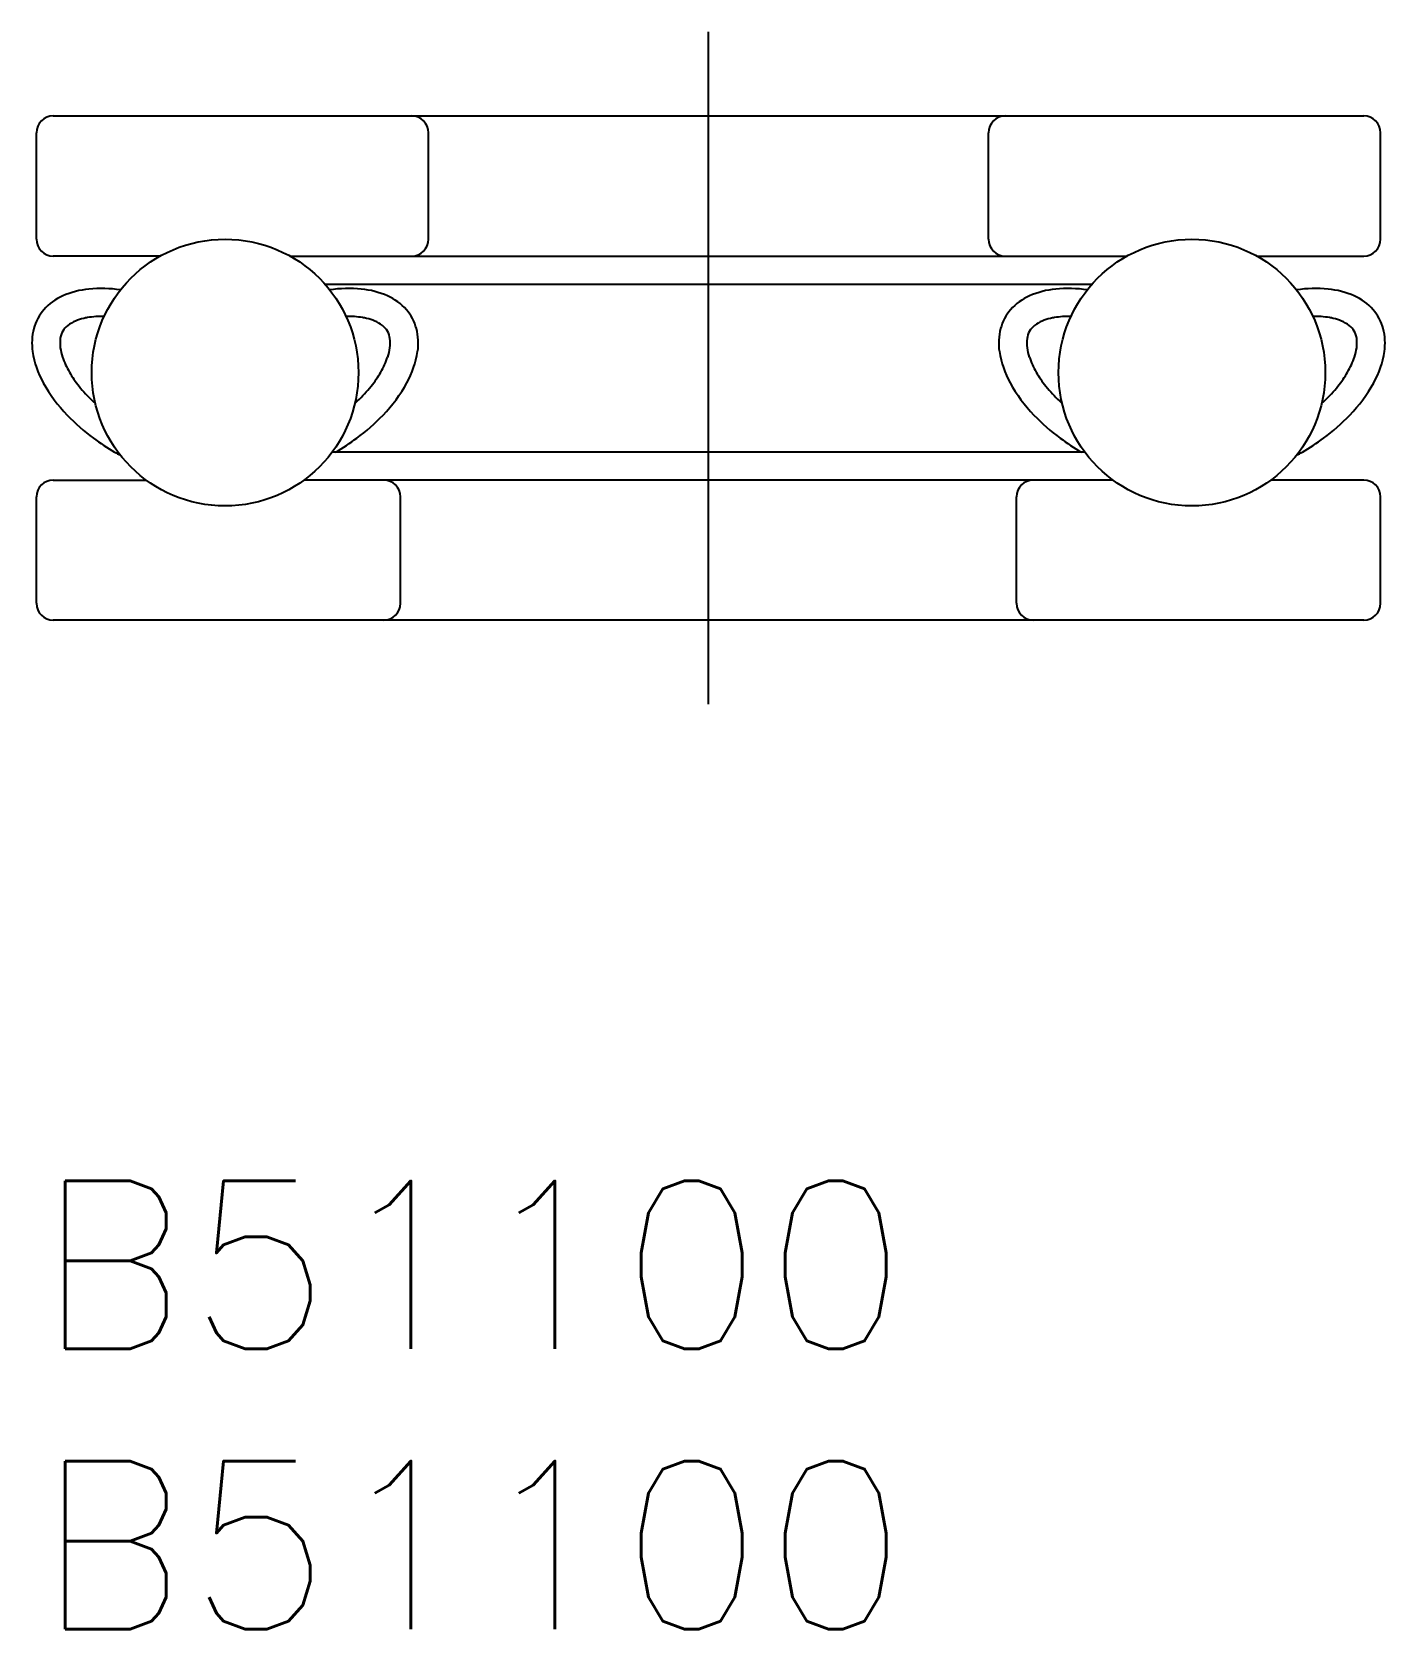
# Model space of a CAD drawing. Extents: x -0.1 to 24.1, y -8 to 20.5.
import ezdxf

# ---------------------------------------------------------------- set-up
doc = ezdxf.new("R2010")
doc.units = 0
doc.header["$LTSCALE"] = 0.5
doc.linetypes.add('CENTER', pattern=[50.8, 31.75, -6.35, 6.35, -6.35])
for name, color, linetype in [('MSM_CENTER', 1, 'CENTER'), ('MSM_CONTINUOUS', 7, 'CONTINUOUS'), ('MSM_PART_NUMBER', 7, 'CONTINUOUS')]:
    doc.layers.add(name, color=color, linetype=linetype)
doc.styles.get("Standard").update_dxf_attribs({"font": 'txt.shx', "height": 3, "bigfont": 'bigfont.shx'})

# ---------------------------------------------------------------- blocks, each defined once
blk = doc.blocks.new('*U3')
at = {"layer": 'MSM_PART_NUMBER'}
blk.add_text('B51100', height=3, dxfattribs=at).set_placement((0, -3))
blk = doc.blocks.new('*U4')
at = {"layer": 'MSM_PART_NUMBER'}
blk.add_text('B51100', height=3, dxfattribs=at).set_placement((0, -8))

msp = doc.modelspace()

# ---------------------------------------------------------------- linework, layer by layer
at = {"layer": 'MSM_CENTER'}
msp.add_line((12, 8.513), (12, 20.513), dxfattribs=at)
at = {"layer": 'MSM_CONTINUOUS'}
for p, q in [((0.3, 19.013), (23.7, 19.013)), ((0, 16.813), (0, 18.713)), ((7, 16.813), (7, 18.713)), ((17, 16.813), (17, 18.713)), ((24, 16.813), (24, 18.713)), ((2.212, 16.513), (0.3, 16.513)), ((4.525, 16.513), (19.475, 16.513)), ((21.788, 16.513), (23.7, 16.513)), ((5.149, 16.013), (18.851, 16.013)), ((18.719, 13.013), (5.281, 13.013)), ((0.3, 12.513), (1.959, 12.513)), ((19.221, 12.513), (4.779, 12.513)), ((23.7, 12.513), (22.041, 12.513)), ((0, 10.313), (0, 12.213)), ((6.5, 10.313), (6.5, 12.213)), ((17.5, 10.313), (17.5, 12.213)), ((24, 10.313), (24, 12.213)), ((23.7, 10.013), (0.3, 10.013))]:
    msp.add_line(p, q, dxfattribs=at)
for centre in [(3.369, 14.432), (20.631, 14.432)]:
    msp.add_circle(centre, 2.381, dxfattribs=at)
for centre, radius, start, end in [((0.3, 18.713), 0.3, 90, 180), ((6.7, 18.713), 0.3, 0, 90), ((17.3, 18.713), 0.3, 90, 180), ((23.7, 18.713), 0.3, 0, 90), ((0.3, 16.813), 0.3, 180, 270), ((6.7, 16.813), 0.3, 270, 0), ((17.3, 16.813), 0.3, 180, 270), ((23.7, 16.813), 0.3, 270, 0), ((0.881, 14.877), 1.01, 114.0026, 137.9315), ((1.062, 14.489), 1.438, 94.9776, 114.3041), ((1.167, 13.466), 2.466, 82.2051, 95.3523), ((5.571, 13.466), 2.466, 84.6477, 97.7949), ((5.676, 14.489), 1.438, 65.6959, 85.0224), ((5.857, 14.877), 1.01, 42.0685, 65.9974), ((18.143, 14.877), 1.01, 114.0026, 137.9315), ((18.324, 14.489), 1.438, 94.9776, 114.3041), ((18.429, 13.466), 2.466, 82.2051, 95.3523), ((22.833, 13.466), 2.466, 84.6477, 97.7949), ((22.938, 14.489), 1.438, 65.6959, 85.0224), ((23.119, 14.877), 1.01, 42.0685, 65.9974), ((0.772, 15), 0.847, 139.1511, 165.1638), ((0.98, 14.71), 0.703, 101.1603, 126.6898), ((1.054, 14.543), 0.882, 99.1826, 103.7564), ((1.168, 13.791), 1.643, 88.6036, 98.9426), ((5.569, 13.791), 1.643, 81.0574, 91.3964), ((5.684, 14.543), 0.882, 76.2436, 80.8174), ((5.758, 14.71), 0.703, 53.3102, 78.8397), ((5.966, 15), 0.847, 14.8362, 40.8489), ((18.034, 15), 0.847, 139.1511, 165.1638), ((18.242, 14.71), 0.703, 101.1603, 126.6898), ((18.316, 14.543), 0.882, 99.1826, 103.7564), ((18.431, 13.791), 1.643, 88.6036, 98.9426), ((22.832, 13.791), 1.643, 81.0574, 91.3964), ((22.946, 14.543), 0.882, 76.2436, 80.8174), ((23.02, 14.71), 0.703, 53.3102, 78.8397), ((23.228, 15), 0.847, 14.8362, 40.8489), ((0.942, 14.958), 1.022, 165.3615, 188.4806), ((0.769, 14.997), 0.346, 127.0952, 173.1528), ((5.969, 14.997), 0.346, 6.8472, 52.9048), ((5.796, 14.958), 1.022, 351.5194, 14.6385), ((18.204, 14.958), 1.022, 165.3615, 188.4806), ((18.031, 14.997), 0.346, 127.0952, 173.1528), ((23.231, 14.997), 0.346, 6.8472, 52.9048), ((23.058, 14.958), 1.022, 351.5194, 14.6385), ((1.148, 14.961), 0.727, 173.9148, 200.2923), ((5.59, 14.961), 0.727, 339.7077, 6.0852), ((18.41, 14.961), 0.727, 173.9148, 200.2923), ((22.852, 14.961), 0.727, 339.7077, 6.0852), ((1.587, 15.065), 1.676, 188.8493, 209.1259), ((1.723, 15.122), 1.323, 198.1554, 210.989), ((5.014, 15.122), 1.323, 329.011, 341.8446), ((5.15, 15.065), 1.676, 330.8741, 351.1507), ((18.85, 15.065), 1.676, 188.8493, 209.1259), ((18.986, 15.122), 1.323, 198.1554, 210.989), ((22.277, 15.122), 1.323, 329.011, 341.8446), ((22.413, 15.065), 1.676, 330.8741, 351.1507), ((2.534, 15.589), 2.259, 210.5593, 218.2832), ((4.204, 15.589), 2.259, 321.7168, 329.4407), ((19.796, 15.589), 2.259, 210.5593, 218.2832), ((21.466, 15.589), 2.259, 321.7168, 329.4407), ((2.517, 15.572), 2.735, 208.9047, 223.9723), ((2.777, 15.787), 2.572, 218.4079, 226.3766), ((3.961, 15.787), 2.572, 313.6234, 321.5921), ((4.22, 15.572), 2.735, 316.0277, 331.0953), ((19.78, 15.572), 2.735, 208.9047, 223.9723), ((20.039, 15.787), 2.572, 218.4079, 226.3766), ((21.223, 15.787), 2.572, 313.6234, 321.5921), ((21.483, 15.572), 2.735, 316.0277, 331.0953), ((3.445, 16.514), 3.56, 226.6585, 227.7806), ((3.292, 16.514), 3.56, 312.2194, 313.3415), ((20.708, 16.514), 3.56, 226.6585, 227.7806), ((20.555, 16.514), 3.56, 312.2194, 313.3415), ((3.139, 16.15), 3.584, 223.7253, 233.6951), ((3.599, 16.15), 3.584, 306.3049, 316.2747), ((20.401, 16.15), 3.584, 223.7253, 233.6951), ((20.861, 16.15), 3.584, 306.3049, 316.2747), ((3.366, 16.434), 3.947, 233.4817, 240.0571), ((3.372, 16.434), 3.947, 299.9429, 306.5183), ((20.628, 16.434), 3.947, 233.4817, 240.0571), ((20.634, 16.434), 3.947, 299.9429, 306.5183), ((3.349, 16.393), 3.904, 239.9794, 241.7679), ((20.651, 16.393), 3.904, 298.2321, 300.0206), ((0.3, 12.213), 0.3, 90, 180), ((6.2, 12.213), 0.3, 0, 90), ((17.8, 12.213), 0.3, 90, 180), ((23.7, 12.213), 0.3, 0, 90), ((0.3, 10.313), 0.3, 180, 270), ((6.2, 10.313), 0.3, 270, 0), ((17.8, 10.313), 0.3, 180, 270), ((23.7, 10.313), 0.3, 270, 0)]:
    msp.add_arc(centre, radius, start, end, dxfattribs=at)

# ---------------------------------------------------------------- block references
for name in ['*U3', '*U4']:
    msp.add_blockref(name, (0, 0), dxfattribs=at)

doc.saveas('drawing.dxf')
